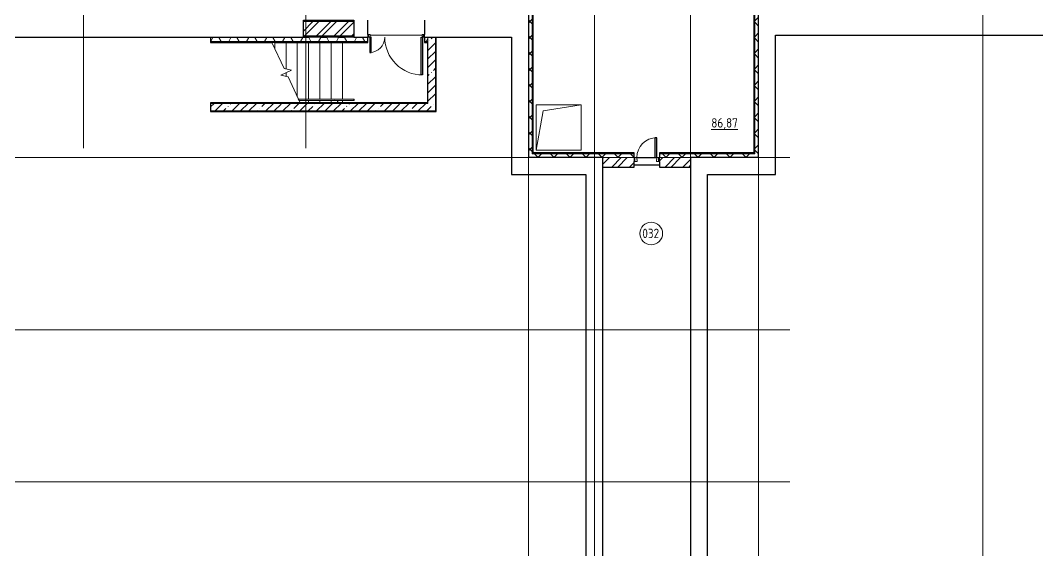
# Model space of a CAD drawing. Header units: millimetres. Extents: x -695119 to 412940, y -249585 to 622758.
# Drawn here: x -324664 to -297685, y 532895 to 546971 of the extents above; entities that cross this region are included whole.
import ezdxf

# ---------------------------------------------------------------- set-up
doc = ezdxf.new("R2010")
doc.units = ezdxf.units.MM
doc.linetypes.add('ADSK_Линия сетки', pattern=[25, 20, -2.5, 0, -2.5])
for name, color, linetype, lineweight in [('Двери', 8, 'Continuous', 9), ('Каркас_Импост', 8, 'Continuous', 9), ('Лестницы', 8, 'Continuous', 9), ('Марки помещений', 8, 'Continuous', 20), ('Монтажный зазор', 8, 'Continuous', 9), ('Ограждение', 8, 'Continuous', 9), ('Оси', 252, 'Continuous', 9), ('Панель', 252, 'Continuous', 30), ('Перекрытия', 7, 'Continuous', 18), ('Стены разрез', 7, 'Continuous', 30), ('Стены штриховка', 7, 'Continuous', 9)]:
    doc.layers.add(name, color=color, linetype=linetype, lineweight=lineweight)
doc.layers.add('Стены', color=194, linetype='Continuous')
doc.styles.add('GOST Common_2', font='', dxfattribs={"width": 0.9, "height": 250})
doc.styles.get('GOST Common_2').set_extended_font_data('GOST type B')
pattern_1 = [(45, (-308602.84, 531665.36), (-235.732, 235.732), []), (45, (-308445.7, 531665.36), (-235.732, 235.732), [])]
pattern_2 = [(45, (-308602.84, 531665.36), (-212.132, 212.132), []), (135, (-308602.84, 531665.36), (-212.132, -212.132), [])]
pattern_3 = [(45, (-308602.84, 531665.36), (-224.5064, 224.5064), []), (45, (-308378.34, 531665.36), (-224.5064, 224.5064), [396.875, -79.375, 3.353, -76.022])]

# ---------------------------------------------------------------- blocks, each defined once
blk = doc.blocks.new('AC_Дверь_Двупольная_Деревянная1 - Ш_Подвал_1_5_Пр_1500_2200-3556466-План подвала смеж')
at = {"layer": 'Каркас_Импост'}
for p, q in [((-730, 225), (-700, 225)), ((-730, 155), (-730, 225)), ((-690, 155), (-730, 155)), ((-700, 225), (-700, 185)), ((-700, 185), (-690, 185)), ((-690, 185), (-690, 155)), ((700, 185), (690, 185)), ((690, 185), (690, 155)), ((690, 155), (730, 155)), ((730, 225), (700, 225)), ((700, 225), (700, 185)), ((730, 155), (730, 225))]:
    blk.add_line(p, q, dxfattribs=at)
at = {"layer": 'Монтажный зазор'}
for p, q in [((-750, 225), (-730, 225)), ((-750, 155), (-750, 225)), ((-730, 155), (-750, 155)), ((-730, 225), (-730, 155)), ((750, 225), (730, 225)), ((730, 225), (730, 155)), ((730, 155), (750, 155)), ((750, 155), (750, 225))]:
    blk.add_line(p, q, dxfattribs=at)
at = {"layer": 'Панель'}
for p, q in [((-700, 1225), (-660, 1225)), ((-700, 225), (-700, 1225)), ((-660, 1225), (-660, 225)), ((700, 625), (660, 625)), ((660, 625), (660, 225)), ((700, 225), (700, 625)), ((-660, 225), (-700, 225)), ((660, 225), (700, 225))]:
    blk.add_line(p, q, dxfattribs=at)
at = {"layer": 'Панель', "lineweight": 9}
for centre, radius, start, end in [((-700, 225), 1000, 360, 90), ((700, 225), 400, 90, 180)]:
    blk.add_arc(centre, radius, start, end, dxfattribs=at)
blk = doc.blocks.new('Тип перил - Перила_Внутренний_-3556780-План подвала смеж')
at = {"layer": 'Ограждение'}
for p, q in [((-7216, 13215), (-7766, 13215)), ((-7766, 13175), (-7216, 13175)), ((-7727, 13193), (-7727, 13197))]:
    blk.add_line(p, q, dxfattribs=at)
at = {"layer": 'Ограждение', "flags": 128}
blk.add_lwpolyline([(-7216, 13197), (-7216, 13195), (-7216, 13193)], dxfattribs=at)
blk = doc.blocks.new('Тип перил - D40-16087-План подвала смеж')
at = {"layer": 'Ограждение', "flags": 128}
for points in [[(-7226, 13215), (-7225, 13215), (-7223, 13215), (-7222, 13215), (-7220, 13214), (-7219, 13214), (-7218, 13213), (-7217, 13213), (-7216, 13212), (-7215, 13211), (-7214, 13211), (-7213, 13210), (-7212, 13209), (-7212, 13209), (-7211, 13208), (-7210, 13207), (-7210, 13207), (-7210, 13206), (-7209, 13205), (-7209, 13205), (-7208, 13204), (-7208, 13204), (-7208, 13203), (-7208, 13203), (-7208, 13202), (-7207, 13202), (-7207, 13201), (-7207, 13201), (-7207, 13200), (-7207, 13200), (-7207, 13199), (-7207, 13199), (-7207, 13198), (-7207, 13198), (-7206, 13197), (-7206, 13197), (-7206, 13197), (-7206, 13196), (-7206, 13196), (-7206, 13195), (-7206, 13195)], [(-7226, 13175), (-7225, 13175), (-7223, 13176), (-7222, 13176), (-7220, 13176), (-7219, 13177), (-7218, 13177), (-7217, 13178), (-7216, 13178), (-7215, 13179), (-7214, 13180), (-7213, 13180), (-7212, 13181), (-7212, 13182), (-7211, 13183), (-7210, 13183), (-7210, 13184), (-7210, 13184), (-7209, 13185), (-7209, 13186), (-7208, 13186), (-7208, 13187), (-7208, 13187), (-7208, 13188), (-7208, 13188), (-7207, 13189), (-7207, 13189), (-7207, 13190), (-7207, 13190), (-7207, 13191), (-7207, 13191), (-7207, 13192), (-7207, 13192), (-7207, 13193), (-7206, 13193), (-7206, 13193), (-7206, 13194), (-7206, 13194), (-7206, 13195), (-7206, 13195), (-7206, 13195)]]:
    blk.add_lwpolyline(points, dxfattribs=at)
blk = doc.blocks.new('Тип перил - Перила_Внутренний_-V13-План подвала смеж')
at = {"layer": 'Ограждение'}
for p, q in [((-8690, 13215), (-8671, 13175)), ((-7216, 13215), (-8690, 13215)), ((-7216, 13175), (-8671, 13175)), ((-7216, 13175), (-7216, 13215))]:
    blk.add_line(p, q, dxfattribs=at)
blk = doc.blocks.new('ADSK_Ограждение_Опоры_Г_образная - D15 высота60 консоль80-16089-План подвала смеж')
at = {"layer": 'Ограждение'}
for p, q in [((-7.5, 80), (-7.5, 20)), ((7.5, 20), (7.5, 80))]:
    blk.add_line(p, q, dxfattribs=at)
blk = doc.blocks.new('AC_Дверь_Однопольная_Деревянная - Ш_Тех__670х1400 h Л-3598712-План подвала смеж')
at = {"layer": 'Каркас_Импост'}
for p, q in [((-265, 125), (-315, 125)), ((-315, 125), (-315, 25)), ((-315, 25), (-255, 25)), ((-265, 75), (-265, 125)), ((-255, 75), (-265, 75)), ((-255, 25), (-255, 75)), ((265, 75), (255, 75)), ((255, 75), (255, 25)), ((255, 25), (315, 25)), ((315, 125), (265, 125)), ((265, 125), (265, 75)), ((315, 25), (315, 125))]:
    blk.add_line(p, q, dxfattribs=at)
at = {"layer": 'Монтажный зазор'}
for p, q in [((-315, 125), (-335, 125)), ((-335, 125), (-335, 25)), ((-335, 25), (-315, 25)), ((-315, 25), (-315, 125)), ((335, 125), (315, 125)), ((315, 125), (315, 25)), ((315, 25), (335, 25)), ((335, 25), (335, 125))]:
    blk.add_line(p, q, dxfattribs=at)
at = {"layer": 'Панель'}
for p, q in [((265, 655), (215, 655)), ((215, 655), (215, 125)), ((265, 125), (265, 655)), ((215, 125), (265, 125))]:
    blk.add_line(p, q, dxfattribs=at)
at = {"layer": 'Панель', "lineweight": 9}
blk.add_arc((265, 125), 530, 90, 180, dxfattribs=at)
blk = doc.blocks.new('ADSK_Марка_Помещение_ОдноЗначение_Номер - Номер-462100-План подвала смеж')
at = {"layer": 'Марки помещений'}
blk.add_circle((0, 0), 3, dxfattribs=at)

msp = doc.modelspace()

# ---------------------------------------------------------------- hatches: boundary and pattern name
at = {"layer": 'Стены разрез', "lineweight": 9}
h = msp.add_hatch(dxfattribs=at)
h.set_pattern_fill('FP_8', color=256, style=0, pattern_type=2)
h.set_pattern_definition(pattern_2)
h.paths.add_polyline_path([(-311088.82, 543425.625), (-311088.82, 558325.625), (-311188.82, 558325.625), (-311188.82, 543425.625)])
h = msp.add_hatch(dxfattribs=at)
h.set_pattern_fill('FP_8', color=256, style=0, pattern_type=2)
h.set_pattern_definition(pattern_2)
h.paths.add_polyline_path([(-311088.82, 543425.625), (-311088.82, 558325.625), (-311188.82, 558325.625), (-311188.82, 543425.625)])
h = msp.add_hatch(dxfattribs=at)
h.set_pattern_fill('FP_18', color=256, angle=-90, style=0, pattern_type=2)
h.set_pattern_definition([(9e-14, (-310961.23, 550822.98), (-5e-13, 315), [70, -245]), (90, (-310926.23, 550787.98), (-315, -5e-13), [70, -245]), (9e-14, (-310961.23, 550717.98), (-5e-13, 315), [70, -245]), (90, (-310926.23, 550682.98), (-315, -5e-13), [70, -245]), (9e-14, (-310961.23, 550612.98), (-5e-13, 315), [70, -245]), (90, (-310926.23, 550577.98), (-315, -5e-13), [70, -245]), (9e-14, (-311066.23, 550822.98), (-5e-13, 315), [70, -245]), (90, (-311031.23, 550787.98), (-315, -5e-13), [70, -245]), (9e-14, (-311066.23, 550717.98), (-5e-13, 315), [70, -245]), (90, (-311031.23, 550682.98), (-315, -5e-13), [70, -245]), (9e-14, (-311066.23, 550612.98), (-5e-13, 315), [70, -245]), (90, (-311031.23, 550577.98), (-315, -5e-13), [70, -245]), (9e-14, (-311171.23, 550822.98), (-5e-13, 315), [70, -245]), (90, (-311136.23, 550787.98), (-315, -5e-13), [70, -245]), (9e-14, (-311171.23, 550717.98), (-5e-13, 315), [70, -245]), (90, (-311136.23, 550682.98), (-315, -5e-13), [70, -245]), (9e-14, (-311171.23, 550612.98), (-5e-13, 315), [70, -245]), (90, (-311136.23, 550577.98), (-315, -5e-13), [70, -245])])
h.paths.add_polyline_path([(-311063.82, 543450.625), (-311063.82, 558300.625), (-311076.32, 558300.625), (-311076.32, 543450.625)])
h = msp.add_hatch(dxfattribs=at)
h.set_pattern_fill('FP_16', color=256, angle=270, style=0, pattern_type=2)
h.set_pattern_definition([(180, (-305316.4, 550865.77), (5e-13, -315), [70, -245]), (270, (-305351.4, 550900.77), (315, 6e-13), [70, -245]), (180, (-305316.4, 550970.77), (5e-13, -315), [70, -245]), (270, (-305351.4, 551005.77), (315, 6e-13), [70, -245]), (180, (-305316.4, 551075.77), (5e-13, -315), [70, -245]), (270, (-305351.4, 551110.77), (315, 6e-13), [70, -245]), (180, (-305211.4, 550865.77), (5e-13, -315), [70, -245]), (270, (-305246.4, 550900.77), (315, 6e-13), [70, -245]), (180, (-305211.4, 550970.77), (5e-13, -315), [70, -245]), (270, (-305246.4, 551005.77), (315, 6e-13), [70, -245]), (180, (-305211.4, 551075.77), (5e-13, -315), [70, -245]), (270, (-305246.4, 551110.77), (315, 6e-13), [70, -245]), (180, (-305106.4, 550865.77), (5e-13, -315), [70, -245]), (270, (-305141.4, 550900.77), (315, 6e-13), [70, -245]), (180, (-305106.4, 550970.77), (5e-13, -315), [70, -245]), (270, (-305141.4, 551005.77), (315, 6e-13), [70, -245]), (180, (-305106.4, 551075.77), (5e-13, -315), [70, -245]), (270, (-305141.4, 551110.77), (315, 6e-13), [70, -245])])
h.paths.add_polyline_path([(-305213.82, 543438.125), (-305201.32, 543438.125), (-305201.32, 550125.625), (-305213.82, 550125.625), (-305213.82, 543450.625)])
h.paths.add_polyline_path([(-305201.32, 551185.625), (-305201.32, 558300.625), (-305213.82, 558300.625), (-305213.82, 551185.625)])
h = msp.add_hatch(dxfattribs=at)
h.set_pattern_fill('FP_8', color=256, style=0, pattern_type=2)
h.set_pattern_definition(pattern_2)
h.paths.add_polyline_path([(-305188.82, 543325.625), (-305088.82, 543325.625), (-305088.82, 550125.625), (-305188.82, 550125.625), (-305188.82, 543425.625)])
h.paths.add_polyline_path([(-305088.82, 551185.625), (-305088.82, 558325.625), (-305188.82, 558325.625), (-305188.82, 551185.625)])
h = msp.add_hatch(dxfattribs=at)
h.set_pattern_fill('FP_8', color=256, style=0, pattern_type=2)
h.set_pattern_definition(pattern_2)
h.paths.add_polyline_path([(-305188.82, 543325.625), (-305088.82, 543325.625), (-305088.82, 550125.625), (-305188.82, 550125.625), (-305188.82, 543425.625)])
h.paths.add_polyline_path([(-305088.82, 551185.625), (-305088.82, 558325.625), (-305188.82, 558325.625), (-305188.82, 551185.625)])
h = msp.add_hatch(dxfattribs=at)
h.set_pattern_fill('FP_2', color=256, style=0, pattern_type=2)
h.set_pattern_definition(pattern_1)
h.paths.add_polyline_path([(-315818.82, 546555.625), (-315818.82, 546935.625), (-317158.82, 546935.625), (-317158.82, 546555.625), (-316537.296, 546555.625)])
h = msp.add_hatch(dxfattribs=at)
h.set_pattern_fill('FP_4', color=256, style=0, pattern_type=2)
h.set_pattern_definition([(0, (-308602.84, 531665.36), (238.125, 137.482), [158.75, -317.5]), (120, (-308602.84, 531665.36), (-238.1254, 137.4813), [158.75, -317.5]), (60, (-308602.84, 531665.36), (-0.0004, 274.9633), [0, -317.5, 158.75, 0])])
h.paths.add_polyline_path([(-315448.82, 546410.625), (-315448.82, 546520.625), (-319618.82, 546520.625), (-319618.82, 546410.625), (-316537.296, 546410.625)])
h.paths.add_polyline_path([(-313868.82, 546410.625), (-313853.82, 546410.625), (-313853.82, 546520.625), (-313948.82, 546520.625), (-313948.82, 546410.625)])
h = msp.add_hatch(dxfattribs=at)
h.set_pattern_fill('FP_5', color=256, style=0, pattern_type=2)
h.set_pattern_definition([(0, (-308602.84, 531665.36), (406.4, 101.6), [33.528, -271.272, 33.528, -271.272, -1625.6]), (0, (-308602.84, 531665.36), (406.4, 101.6), [-609.6, 33.528, -576.072, 33.528, -271.272, -711.2]), (0, (-308602.84, 531665.36), (406.4, 101.6), [-1524, 33.528, -169.672, 33.528, -474.472]), (120, (-308450.44, 531716.16), (-291.1882, 301.1527), [33.528, -271.272, 33.528, -271.272, -1625.6]), (120, (-308450.44, 531716.16), (-291.1882, 301.1527), [-609.6, 33.528, -576.072, 33.528, -271.272, -711.2]), (120, (-308450.44, 531716.16), (-291.1882, 301.1527), [-1524, 33.528, -169.672, 33.528, -474.472]), (240, (-308399.64, 531919.36), (-115.2118, -402.7527), [33.528, -271.272, 33.528, -271.272, -1625.6]), (240, (-308399.64, 531919.36), (-115.2118, -402.7527), [-609.6, 33.528, -576.072, 33.528, -271.272, -711.2]), (240, (-308399.64, 531919.36), (-115.2118, -402.7527), [-1524, 33.528, -169.672, 33.528, -474.472])])
h.paths.add_polyline_path([(-313868.82, 546395.625), (-313853.82, 546395.625), (-313853.82, 546410.625), (-313948.82, 546410.625), (-313948.82, 546395.625)])
h.paths.add_polyline_path([(-316537.296, 546395.625), (-315448.82, 546395.625), (-315448.82, 546410.625), (-319618.82, 546410.625), (-319618.82, 546395.625), (-318320.075, 546395.625)])
h = msp.add_hatch(dxfattribs=at)
h.set_pattern_fill('FP_2', color=256, style=0, pattern_type=2)
h.set_pattern_definition(pattern_1)
h.paths.add_polyline_path([(-315448.82, 546380.625), (-315448.82, 546395.625), (-319618.82, 546395.625), (-319618.82, 546380.625), (-316537.296, 546380.625)])
h.paths.add_polyline_path([(-313868.82, 546380.625), (-313853.82, 546380.625), (-313853.82, 546395.625), (-313948.82, 546395.625), (-313948.82, 546380.625)])
h = msp.add_hatch(dxfattribs=at)
h.set_pattern_fill('FP_2', color=256, style=0, pattern_type=2)
h.set_pattern_definition(pattern_1)
h.paths.add_polyline_path([(-313853.82, 544765.625), (-313853.82, 546380.625), (-313868.82, 546380.625), (-313868.82, 544765.625)])
h = msp.add_hatch(dxfattribs=at)
h.set_pattern_fill('FP_1', color=256, style=0, pattern_type=2)
h.set_pattern_definition(pattern_3)
h.paths.add_polyline_path([(-313653.82, 544565.625), (-313653.82, 546520.625), (-313853.82, 546520.625), (-313853.82, 544565.625)])
h = msp.add_hatch(dxfattribs=at)
h.set_pattern_fill('FP_2', color=256, style=0, pattern_type=2)
h.set_pattern_definition(pattern_1)
h.paths.add_polyline_path([(-313653.82, 544550.625), (-313638.82, 544550.625), (-313638.82, 546520.625), (-313653.82, 546520.625), (-313653.82, 544553.701)])
h = msp.add_hatch(dxfattribs=at)
h.set_pattern_fill('FP_2', color=256, style=0, pattern_type=2)
h.set_pattern_definition(pattern_1)
h.paths.add_polyline_path([(-313868.82, 544765.625), (-313868.82, 544780.625), (-319618.82, 544780.625), (-319618.82, 544765.625), (-314754.516, 544765.625)])
h = msp.add_hatch(dxfattribs=at)
h.set_pattern_fill('FP_1', color=256, style=0, pattern_type=2)
h.set_pattern_definition(pattern_3)
h.paths.add_polyline_path([(-319618.82, 544565.625), (-313853.82, 544565.625), (-313853.82, 544765.625), (-319618.82, 544765.625)])
h = msp.add_hatch(dxfattribs=at)
h.set_pattern_fill('FP_2', color=256, style=0, pattern_type=2)
h.set_pattern_definition(pattern_1)
h.paths.add_polyline_path([(-314754.516, 544550.625), (-313653.82, 544550.625), (-313653.82, 544565.625), (-319618.82, 544565.625), (-319618.82, 544550.625), (-318320.075, 544550.625)])
h = msp.add_hatch(dxfattribs=at)
h.set_pattern_fill('FP_8', color=256, style=0, pattern_type=2)
h.set_pattern_definition(pattern_2)
h.paths.add_polyline_path([(-305188.82, 543325.625), (-305188.82, 543425.625), (-307716.32, 543425.625), (-307716.32, 543325.625), (-305213.82, 543325.625)])
h.paths.add_polyline_path([(-308386.32, 543325.625), (-308386.32, 543425.625), (-311188.82, 543425.625), (-311188.82, 543325.625), (-309213.82, 543325.625)])
h = msp.add_hatch(dxfattribs=at)
h.set_pattern_fill('FP_8', color=256, style=0, pattern_type=2)
h.set_pattern_definition(pattern_2)
h.paths.add_polyline_path([(-305188.82, 543325.625), (-305188.82, 543425.625), (-307716.32, 543425.625), (-307716.32, 543325.625), (-305213.82, 543325.625)])
h.paths.add_polyline_path([(-308386.32, 543325.625), (-308386.32, 543425.625), (-311188.82, 543425.625), (-311188.82, 543325.625), (-309213.82, 543325.625)])
h = msp.add_hatch(dxfattribs=at)
h.set_pattern_fill('FP_17', color=256, angle=-90, style=0, pattern_type=2)
h.set_pattern_definition([(90, (-308148.68, 543553.2), (-315, -1e-12), [70, -245]), (180, (-308113.68, 543588.2), (9e-13, -315), [70, -245]), (90, (-308043.68, 543553.2), (-315, -1e-12), [70, -245]), (180, (-308008.68, 543588.2), (9e-13, -315), [70, -245]), (90, (-307938.68, 543553.2), (-315, -1e-12), [70, -245]), (180, (-307903.68, 543588.2), (9e-13, -315), [70, -245]), (90, (-308148.68, 543448.2), (-315, -1e-12), [70, -245]), (180, (-308113.68, 543483.2), (9e-13, -315), [70, -245]), (90, (-308043.68, 543448.2), (-315, -1e-12), [70, -245]), (180, (-308008.68, 543483.2), (9e-13, -315), [70, -245]), (90, (-307938.68, 543448.2), (-315, -1e-12), [70, -245]), (180, (-307903.68, 543483.2), (9e-13, -315), [70, -245]), (90, (-308148.68, 543343.2), (-315, -1e-12), [70, -245]), (180, (-308113.68, 543378.2), (9e-13, -315), [70, -245]), (90, (-308043.68, 543343.2), (-315, -1e-12), [70, -245]), (180, (-308008.68, 543378.2), (9e-13, -315), [70, -245]), (90, (-307938.68, 543343.2), (-315, -1e-12), [70, -245]), (180, (-307903.68, 543378.2), (9e-13, -315), [70, -245])])
h.paths.add_polyline_path([(-311076.32, 543438.125), (-308386.32, 543438.125), (-308386.32, 543450.625), (-311076.32, 543450.625)])
h.paths.add_polyline_path([(-305213.82, 543438.125), (-305213.82, 543450.625), (-307716.32, 543450.625), (-307716.32, 543438.125), (-307623.399, 543438.125)])
h = msp.add_hatch(dxfattribs=at)
h.set_pattern_fill('FP_2', color=256, style=0, pattern_type=2)
h.set_pattern_definition(pattern_1)
h.paths.add_polyline_path([(-307623.399, 543075.625), (-306888.82, 543075.625), (-306888.82, 543325.625), (-307716.32, 543325.625), (-307716.32, 543075.625)])
h.paths.add_polyline_path([(-309213.82, 543075.625), (-308386.32, 543075.625), (-308386.32, 543325.625), (-309213.82, 543325.625), (-309213.82, 543225.625)])

# ---------------------------------------------------------------- linework, layer by layer
at = {"lineweight": 18}
for p, q in [((-310988.82, 543525.625), (-310988.82, 544725.625)), ((-310988.82, 544725.625), (-309788.82, 544725.625)), ((-309788.82, 544725.625), (-310796.262, 544566.062)), ((-309788.82, 544725.625), (-309788.82, 543525.625)), ((-310796.262, 544566.062), (-310988.82, 543525.625)), ((-309788.82, 543525.625), (-310988.82, 543525.625))]:
    msp.add_line(p, q, dxfattribs=at)
at = {"layer": 'Лестницы'}
for p, q in [((-317918.82, 546380.625), (-317991.866, 546380.625)), ((-317991.866, 546380.625), (-317671.648, 545693.913)), ((-317918.82, 546223.977), (-317918.82, 546380.625)), ((-317918.82, 546223.977), (-317918.82, 546380.625)), ((-317618.82, 545681.075), (-317618.82, 546380.625)), ((-317618.82, 545681.075), (-317618.82, 546380.625)), ((-317318.82, 544937.273), (-317318.82, 546380.625)), ((-317318.82, 544937.273), (-317318.82, 546380.625)), ((-317018.82, 544880.625), (-317018.82, 546380.625)), ((-317018.82, 544880.625), (-317018.82, 546380.625)), ((-316718.82, 544880.625), (-316718.82, 546380.625)), ((-316718.82, 544880.625), (-316718.82, 546380.625)), ((-316418.82, 544880.625), (-316418.82, 546380.625)), ((-316418.82, 544880.625), (-316418.82, 546380.625)), ((-316118.82, 544880.625), (-316118.82, 546380.625)), ((-316118.82, 544880.625), (-316118.82, 546380.625)), ((-317477.21, 545646.659), (-317760.431, 545514.591)), ((-317671.648, 545693.913), (-317477.21, 545646.659)), ((-317618.82, 545480.175), (-317618.82, 545580.625)), ((-317618.82, 545480.175), (-317618.82, 545580.625)), ((-317760.431, 545514.591), (-317565.993, 545467.336)), ((-317565.993, 545467.336), (-317245.774, 544780.625)), ((-317018.82, 544780.625), (-317018.82, 544840.625)), ((-317018.82, 544780.625), (-317018.82, 544840.625)), ((-316718.82, 544780.625), (-316718.82, 544840.625)), ((-316718.82, 544780.625), (-316718.82, 544840.625)), ((-316418.82, 544780.625), (-316418.82, 544840.625)), ((-316418.82, 544780.625), (-316418.82, 544840.625)), ((-316118.82, 544780.625), (-316118.82, 544840.625)), ((-316118.82, 544780.625), (-316118.82, 544840.625))]:
    msp.add_line(p, q, dxfattribs=at)
at = {"layer": 'Оси', "linetype": 'ADSK_Линия сетки'}
for p, q in [((-322988.82, 565399.361), (-322988.82, 543579.207)), ((-317088.82, 565399.361), (-317088.82, 543579.207)), ((-311188.82, 565399.361), (-311188.82, 499129.94)), ((-309438.82, 565399.361), (-309438.82, 499129.94)), ((-306888.82, 565399.361), (-306888.82, 499129.94)), ((-305088.82, 565399.361), (-305088.82, 499129.94)), ((-299138.82, 565399.361), (-299138.82, 499129.94)), ((-304258.82, 543325.625), (-349011.098, 543325.625)), ((-304258.82, 538755.625), (-349011.098, 538755.625)), ((-304258.82, 534725.625), (-349011.098, 534725.625))]:
    msp.add_line(p, q, dxfattribs=at)
at = {"layer": 'Перекрытия', "color": 49, "true_color": 0x464646}
for p, q in [((-317158.82, 546970.625), (-315818.82, 546970.625)), ((-314008.82, 546575.625), (-315388.82, 546575.625)), ((-310988.82, 544725.625), (-309788.82, 544725.625)), ((-310988.82, 543525.625), (-310988.82, 544725.625)), ((-309788.82, 544725.625), (-309788.82, 543525.625)), ((-309788.82, 543525.625), (-310988.82, 543525.625))]:
    msp.add_line(p, q, dxfattribs=at)
at = {"layer": 'Стены'}
for p, q in [((-317158.82, 546555.625), (-317158.82, 546935.625)), ((-315818.82, 546935.625), (-315818.82, 546555.625)), ((-319618.82, 546520.625), (-317158.82, 546520.625)), ((-315818.82, 546520.625), (-315448.82, 546520.625)), ((-313948.82, 546520.625), (-313868.82, 546520.625)), ((-307716.32, 543125.625), (-308386.32, 543125.625)), ((-308316.32, 543325.625), (-307836.32, 543325.625))]:
    msp.add_line(p, q, dxfattribs=at)
at = {"layer": 'Стены разрез'}
for p, q in [((-311188.82, 558425.625), (-311188.82, 543325.625)), ((-311063.82, 543450.625), (-311063.82, 558300.625)), ((-305088.82, 543325.625), (-305088.82, 558425.625)), ((-305213.82, 550125.625), (-305213.82, 543450.625)), ((-317158.82, 546935.625), (-317158.82, 546970.625)), ((-315818.82, 546935.625), (-317158.82, 546935.625)), ((-315818.82, 546970.625), (-315818.82, 546935.625)), ((-315448.82, 546590.625), (-315448.82, 546970.625)), ((-313948.82, 546970.625), (-313948.82, 546590.625)), ((-335388.82, 546520.625), (-319618.82, 546520.625)), ((-319618.82, 546520.625), (-319618.82, 546380.625)), ((-319618.82, 546380.625), (-317991.866, 546380.625)), ((-317918.82, 546380.625), (-315448.82, 546380.625)), ((-317158.82, 546520.625), (-317158.82, 546555.625)), ((-317158.82, 546555.625), (-315818.82, 546555.625)), ((-315818.82, 546520.625), (-317158.82, 546520.625)), ((-315818.82, 546555.625), (-315818.82, 546520.625)), ((-315448.82, 546380.625), (-315448.82, 546520.625)), ((-313948.82, 546520.625), (-313948.82, 546380.625)), ((-313948.82, 546380.625), (-313868.82, 546380.625)), ((-313868.82, 546380.625), (-313868.82, 544780.625)), ((-313853.82, 546520.625), (-311638.82, 546520.625)), ((-313638.82, 544550.625), (-313638.82, 546520.625)), ((-311638.82, 546520.625), (-311638.82, 542875.625)), ((-304638.82, 546575.625), (-288628.82, 546575.625)), ((-304638.82, 542875.625), (-304638.82, 546575.625)), ((-313868.82, 544780.625), (-319618.82, 544780.625)), ((-319618.82, 544780.625), (-319618.82, 544550.625)), ((-319618.82, 544550.625), (-313638.82, 544550.625)), ((-308386.32, 543450.625), (-311063.82, 543450.625)), ((-308386.32, 543325.625), (-308386.32, 543450.625)), ((-305213.82, 543450.625), (-307716.32, 543450.625)), ((-307716.32, 543450.625), (-307716.32, 543325.625)), ((-309213.82, 543325.625), (-311188.82, 543325.625)), ((-309213.82, 526675.625), (-309213.82, 543325.625)), ((-308386.32, 543075.625), (-308386.32, 543225.625)), ((-307716.32, 543225.625), (-307716.32, 543075.625)), ((-305088.82, 543325.625), (-306888.82, 543325.625)), ((-306888.82, 543325.625), (-306888.82, 526675.625)), ((-311638.82, 542875.625), (-309663.82, 542875.625)), ((-309663.82, 542875.625), (-309663.82, 526675.625)), ((-309213.82, 543075.625), (-308386.32, 543075.625)), ((-307716.32, 543075.625), (-306888.82, 543075.625)), ((-306438.82, 542875.625), (-304638.82, 542875.625)), ((-306438.82, 526673.625), (-306438.82, 542875.625))]:
    msp.add_line(p, q, dxfattribs=at)
at = {"layer": 'Стены штриховка'}
for p, q in [((-311088.82, 558325.625), (-311088.82, 543425.625)), ((-311076.32, 558313.125), (-311076.32, 543438.125)), ((-305201.32, 550125.625), (-305201.32, 543438.125)), ((-305188.82, 550125.625), (-305188.82, 543425.625)), ((-319618.82, 546410.625), (-315448.82, 546410.625)), ((-319618.82, 546395.625), (-315448.82, 546395.625)), ((-313948.82, 546410.625), (-313853.82, 546410.625)), ((-313948.82, 546395.625), (-313853.82, 546395.625)), ((-313853.82, 546380.625), (-313868.82, 546380.625)), ((-313853.82, 546520.625), (-313853.82, 544765.625)), ((-313653.82, 544565.625), (-313653.82, 546520.625)), ((-319618.82, 544765.625), (-313853.82, 544765.625)), ((-319618.82, 544565.625), (-313653.82, 544565.625)), ((-308386.32, 543425.625), (-311088.82, 543425.625)), ((-308386.32, 543438.125), (-311076.32, 543438.125)), ((-305201.32, 543438.125), (-307716.32, 543438.125)), ((-305188.82, 543425.625), (-307716.32, 543425.625)), ((-309213.82, 543325.625), (-308386.32, 543325.625)), ((-307716.32, 543325.625), (-306888.82, 543325.625))]:
    msp.add_line(p, q, dxfattribs=at)

# ---------------------------------------------------------------- block references
at = {"layer": 'Двери', "rotation": 180}
msp.add_blockref('AC_Дверь_Двупольная_Деревянная1 - Ш_Подвал_1_5_Пр_1500_2200-3556466-План подвала смеж', (-314698.82, 546745.625), dxfattribs=at)
at = {"layer": 'Двери'}
msp.add_blockref('AC_Дверь_Однопольная_Деревянная - Ш_Тех__670х1400 h Л-3598712-План подвала смеж', (-308051.32, 543200.625), dxfattribs=at)
at = {"layer": 'Марки помещений', "xscale": 99.99999999999993, "yscale": 99.99999999999993, "zscale": 99.99999999999993}
msp.add_blockref('ADSK_Марка_Помещение_ОдноЗначение_Номер - Номер-462100-План подвала смеж', (-307932.53, 541313.066), dxfattribs=at)
at = {"layer": 'Ограждение'}
for name in ['Тип перил - Перила_Внутренний_-V13-План подвала смеж', 'Тип перил - Перила_Внутренний_-3556780-План подвала смеж', 'Тип перил - D40-16087-План подвала смеж']:
    msp.add_blockref(name, (-308602.843, 531665.356), dxfattribs=at)
at = {"layer": 'Ограждение', "rotation": 180}
msp.add_blockref('ADSK_Ограждение_Опоры_Г_образная - D15 высота60 консоль80-16089-План подвала смеж', (-316249.812, 544860.625), dxfattribs=at)

# ---------------------------------------------------------------- texts
at = {"layer": 'Марки помещений', "lineweight": 9, "char_height": 250, "attachment_point": 1, "style": 'GOST Common_2'}
for s, insert, width in [('\\L86,87', (-306340.46, 544373.625), 873.03769), ('032', (-308168.787, 541440.791), 584.43019)]:
    msp.add_mtext(s, dxfattribs=dict(at, insert=insert, width=width))

doc.saveas('drawing.dxf')
